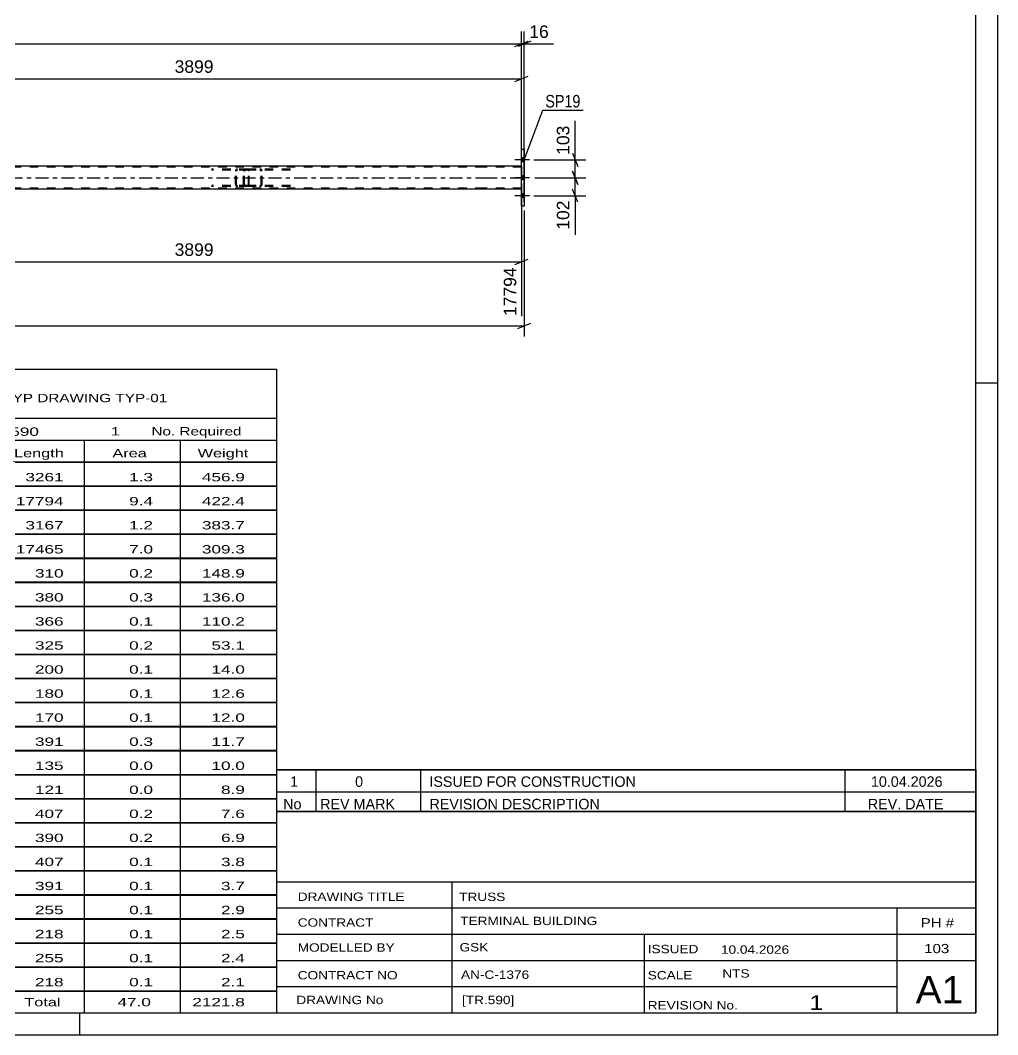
# Model space of a CAD drawing. Header units: millimetres. Extents: x -115 to 726, y -400 to 194.
# Drawn here: x 502.7 to 726.3, y -399.7 to -167.7 of the extents above; entities that cross this region are included whole.
import ezdxf

# ---------------------------------------------------------------- set-up
doc = ezdxf.new("R2010")
doc.units = ezdxf.units.MM
doc.linetypes.add('DXK_LINE_DOT2', pattern=[3.9198, 1.9599, -1.9599])
doc.linetypes.add('DXK_LINE_DOT3', pattern=[5.9187, 2.979, -0.9799, 0.9799, -0.9799])
doc.styles.add('Arial', font='arial.ttf', dxfattribs={"height": 0.2})
doc.styles.add('Arial Narrow', font='ARIALN.TTF', dxfattribs={"height": 0.2})

# ---------------------------------------------------------------- blocks, each defined once
blk = doc.blocks.new('Unknown-203724152-1113')
at = {"color": 5, "linetype": 'Continuous'}
for p, q in [((726.32, -399.7), (726.32, 194.3)), ((721.32, -394.7), (721.32, 189.3)), ((726.32, -250.7), (721.32, -250.7)), ((-109.68, -394.7), (721.32, -394.7)), ((516.32, -399.7), (516.32, -394.7)), ((-114.68, -399.7), (726.32, -399.7))]:
    blk.add_line(p, q, dxfattribs=at)
blk = doc.blocks.new('Part-203724152-2305 - 2267')
at = {"color": 7, "linetype": 'DXK_LINE_DOT2'}
for p, q in [((608.77, -201.3), (-50.14, -201.3)), ((617.39, -201.3), (608.87, -201.3)), ((617.39, -201.06), (617.39, -206.34)), ((608.77, -206.1), (-50.14, -206.1)), ((617.39, -206.1), (608.87, -206.1))]:
    blk.add_line(p, q, dxfattribs=at)
at = {"color": 2, "linetype": 'Continuous'}
for p, q in [((608.77, -201.06), (47.1, -201.06)), ((617.39, -201.06), (608.87, -201.06)), ((608.77, -206.34), (472.78, -206.34)), ((617.39, -206.34), (608.87, -206.34))]:
    blk.add_line(p, q, dxfattribs=at)
at = {"color": 7, "linetype": 'DXK_LINE_DOT3'}
for p, q in [((-50.14, -203.7), (608.77, -203.7)), ((608.87, -203.7), (617.39, -203.7))]:
    blk.add_line(p, q, dxfattribs=at)
blk = doc.blocks.new('Bolt-203724152-2326 - 2267')
at = {"linetype": 'Continuous'}
for points in [[(617.39, -199.16), (617.39, -200.04), (618.03, -200.04), (618.03, -199.16)], [(617.39, -199.16), (617.39, -200.04), (618.03, -200.04), (618.03, -199.16)], [(617.39, -199.16), (617.39, -200.04), (618.03, -200.04), (618.03, -199.16)], [(617.39, -203.28), (617.39, -204.16), (618.03, -204.16), (618.03, -203.28)], [(617.39, -203.28), (617.39, -204.16), (618.03, -204.16), (618.03, -203.28)], [(617.39, -207.36), (617.39, -208.24), (618.03, -208.24), (618.03, -207.36)], [(617.39, -207.36), (617.39, -208.24), (618.03, -208.24), (618.03, -207.36)], [(617.39, -207.36), (617.39, -208.24), (618.03, -208.24), (618.03, -207.36)]]:
    blk.add_hatch(color=1, dxfattribs=at).paths.add_polyline_path(points)
at = {"color": 1, "linetype": 'Continuous'}
for p, q in [((618.03, -199.16), (617.39, -199.16)), ((618.03, -199.16), (617.39, -199.16)), ((618.03, -199.16), (617.39, -199.16)), ((619.19, -199.6), (615.87, -199.6)), ((619.19, -199.6), (615.87, -199.6)), ((619.19, -199.6), (615.87, -199.6)), ((618.03, -200.04), (617.39, -200.04)), ((618.03, -200.04), (617.39, -200.04)), ((618.03, -200.04), (617.39, -200.04)), ((619.19, -203.72), (615.87, -203.72)), ((619.19, -203.72), (615.87, -203.72)), ((618.03, -203.28), (617.39, -203.28)), ((618.03, -203.28), (617.39, -203.28)), ((618.03, -204.16), (617.39, -204.16)), ((618.03, -204.16), (617.39, -204.16)), ((619.19, -207.8), (615.87, -207.8)), ((619.19, -207.8), (615.87, -207.8)), ((619.19, -207.8), (615.87, -207.8)), ((618.03, -207.36), (617.39, -207.36)), ((618.03, -207.36), (617.39, -207.36)), ((618.03, -207.36), (617.39, -207.36)), ((618.03, -208.24), (617.39, -208.24)), ((618.03, -208.24), (617.39, -208.24)), ((618.03, -208.24), (617.39, -208.24))]:
    blk.add_line(p, q, dxfattribs=at)
blk = doc.blocks.new('Part-203724152-2344 - 2267')
at = {"color": 2, "linetype": 'Continuous'}
for p, q in [((617.39, -210.2), (617.39, -197.2)), ((617.39, -197.2), (618.03, -197.2)), ((618.03, -197.2), (618.03, -210.2)), ((618.03, -210.2), (617.39, -210.2))]:
    blk.add_line(p, q, dxfattribs=at)
at = {"color": 7, "linetype": 'DXK_LINE_DOT2'}
for p, q in [((617.39, -210.2), (617.39, -197.2)), ((618.03, -197.2), (618.03, -210.2))]:
    blk.add_line(p, q, dxfattribs=at)
blk = doc.blocks.new('Part-203724152-2443 - 2267')
at = {"color": 7, "linetype": 'DXK_LINE_DOT2'}
for p, q in [((554.31, -201.7), (554.11, -201.73)), ((564.53, -201.7), (554.31, -201.7)), ((557.74, -201.73), (557.54, -201.7)), ((553.83, -201.99), (553.8, -202.18)), ((553.8, -205.22), (553.8, -202.18)), ((554.05, -202.18), (554.07, -202.09)), ((554.05, -205.22), (554.05, -202.18)), ((554.07, -202.09), (554.13, -202.01)), ((554.13, -202.01), (554.21, -201.96)), ((554.21, -201.96), (554.31, -201.94)), ((564.53, -201.94), (554.31, -201.94)), ((557.54, -201.94), (557.64, -201.96)), ((557.64, -201.96), (557.72, -202.01)), ((557.72, -202.01), (557.78, -202.09)), ((557.78, -202.09), (557.8, -202.18)), ((557.8, -205.22), (557.8, -202.18)), ((558.05, -202.18), (558.01, -201.99)), ((558.05, -205.22), (558.05, -202.18)), ((553.8, -205.22), (553.83, -205.4)), ((554.07, -205.31), (554.05, -205.22)), ((554.13, -205.39), (554.07, -205.31)), ((554.11, -205.66), (554.31, -205.7)), ((554.21, -205.44), (554.13, -205.39)), ((554.31, -205.46), (554.21, -205.44)), ((564.53, -205.46), (554.31, -205.46)), ((564.53, -205.7), (554.31, -205.7)), ((557.64, -205.44), (557.54, -205.46)), ((557.54, -205.7), (557.74, -205.66)), ((557.72, -205.39), (557.64, -205.44)), ((557.78, -205.31), (557.72, -205.39)), ((557.8, -205.22), (557.78, -205.31)), ((558.01, -205.4), (558.05, -205.22))]:
    blk.add_line(p, q, dxfattribs=at)
for centre, start, end in [((554.29, -202.2), 110.7583, 155.68), ((557.56, -202.2), 24.32, 69.2417), ((554.29, -205.2), 204.32, 249.2417), ((557.56, -205.2), 290.7583, 335.68)]:
    blk.add_arc(centre, 0.496, start, end, dxfattribs=at)
blk = doc.blocks.new('Part-203724152-2520 - 2267')
at = {"color": 7, "linetype": 'DXK_LINE_DOT2'}
for p, q in [((554.79, -201.7), (546.47, -201.7)), ((552.45, -201.7), (552.26, -201.73)), ((553.8, -201.94), (553.8, -201.7)), ((554.89, -201.73), (554.79, -201.7)), ((554.98, -201.84), (554.89, -201.73)), ((555.04, -201.99), (554.98, -201.84)), ((554.79, -201.94), (546.47, -201.94)), ((551.99, -201.99), (551.95, -202.18)), ((551.95, -205.22), (551.95, -202.18)), ((552.2, -202.18), (552.22, -202.09)), ((552.2, -205.22), (552.2, -202.18)), ((552.22, -202.09), (552.28, -202.01)), ((552.28, -202.01), (552.36, -201.96)), ((552.36, -201.96), (552.45, -201.94)), ((554.79, -201.94), (554.84, -201.96)), ((554.84, -201.96), (554.88, -202.01)), ((554.88, -202.01), (554.91, -202.09)), ((554.91, -202.09), (554.92, -202.18)), ((554.92, -205.22), (554.92, -202.18)), ((555.06, -202.18), (555.04, -201.99)), ((555.06, -205.22), (555.06, -202.18)), ((554.79, -205.46), (546.47, -205.46)), ((554.79, -205.7), (546.47, -205.7)), ((551.95, -205.22), (551.99, -205.4)), ((552.22, -205.31), (552.2, -205.22)), ((552.28, -205.39), (552.22, -205.31)), ((552.26, -205.66), (552.45, -205.7)), ((552.36, -205.44), (552.28, -205.39)), ((552.45, -205.46), (552.36, -205.44)), ((553.8, -205.7), (553.8, -205.46)), ((554.84, -205.44), (554.79, -205.46)), ((554.79, -205.7), (554.89, -205.66)), ((554.88, -205.39), (554.84, -205.44)), ((554.91, -205.31), (554.88, -205.39)), ((554.89, -205.66), (554.98, -205.56)), ((554.92, -205.22), (554.91, -205.31)), ((554.98, -205.56), (555.04, -205.4)), ((555.04, -205.4), (555.06, -205.22))]:
    blk.add_line(p, q, dxfattribs=at)
for centre, start, end in [((552.44, -202.19), 111.1941, 156.1506), ((552.44, -205.2), 203.8494, 248.8059)]:
    blk.add_arc(centre, 0.492, start, end, dxfattribs=at)
blk = doc.blocks.new('StraightDimension-203724152-2569 - 2267')
at = {"color": 7, "linetype": 'Continuous'}
for p, q in [((617.39, -206.3), (617.39, -235.34)), ((467.58, -207.74), (467.58, -235.34)), ((469.08, -222.32), (466.08, -223.52)), ((615.89, -223.52), (618.89, -222.32)), ((467.58, -222.92), (617.39, -222.92))]:
    blk.add_line(p, q, dxfattribs=at)
at = {"color": 0}
blk.add_wipeout([(547.53, -222.17), (547.53, -217.97), (537.44, -217.97), (537.44, -222.17)], dxfattribs=at)
at = {"color": 0, "linetype": 'Continuous'}
blk.add_wipeout([(616.79, -223.62), (612.59, -223.62), (612.59, -235.94), (616.79, -235.94)], dxfattribs=at)
at = {"color": 3, "style": 'Arial'}
blk.add_text('3899', height=2.865, dxfattribs=at).set_placement((538.04, -221.57))
at = {"color": 3, "linetype": 'Continuous', "style": 'Arial'}
blk.add_text('17794', height=2.865, rotation=90.0002, dxfattribs=at).set_placement((616.19, -235.34))
blk = doc.blocks.new('StraightDimension-203724152-12888 - 2267')
at = {"color": 7, "linetype": 'Continuous'}
for p, q in [((629.08, -198.1), (630.28, -201.1)), ((620.19, -199.6), (632.08, -199.6)), ((629.68, -203.72), (629.68, -199.6)), ((620.43, -203.72), (632.08, -203.72)), ((630.28, -205.22), (629.08, -202.22))]:
    blk.add_line(p, q, dxfattribs=at)
at = {"color": 0}
blk.add_wipeout([(628.93, -191.2), (624.73, -191.2), (624.73, -199.07), (628.93, -199.07)], dxfattribs=at)
at = {"color": 7, "linetype": 'Continuous'}
blk.add_line((629.68, -199.6), (629.68, -190.68), dxfattribs=at)
blk.add_line((629.68, -199.6), (629.68, -190.68), dxfattribs=at)
at = {"color": 3, "style": 'Arial'}
blk.add_text('103', height=2.865, rotation=90.0002, dxfattribs=at).set_placement((628.33, -198.47))
blk = doc.blocks.new('StraightDimension-203724152-2558 - 2267')
at = {"color": 7, "linetype": 'Continuous'}
for p, q in [((618.03, -211.2), (618.03, -239.99)), ((-59.4, -237.59), (618.03, -237.59)), ((616.53, -238.19), (619.53, -236.99))]:
    blk.add_line(p, q, dxfattribs=at)
blk = doc.blocks.new('StraightDimension-203724152-2613 - 2267')
at = {"color": 7, "linetype": 'Continuous'}
for p, q in [((467.58, -199.66), (467.58, -178.21)), ((617.39, -200.06), (617.39, -178.21)), ((469.08, -180.46), (466.08, -181.66)), ((615.89, -181.66), (618.89, -180.46)), ((467.58, -181.06), (617.39, -181.06))]:
    blk.add_line(p, q, dxfattribs=at)
at = {"color": 0}
blk.add_wipeout([(547.53, -180.31), (547.53, -176.11), (537.44, -176.11), (537.44, -180.31)], dxfattribs=at)
at = {"color": 3, "style": 'Arial'}
blk.add_text('3899', height=2.865, dxfattribs=at).set_placement((538.04, -179.71))
blk = doc.blocks.new('StraightDimension-203724152-2686 - 2267')
at = {"color": 7, "linetype": 'Continuous'}
for p, q in [((617.39, -209.2), (617.39, -170.22)), ((618.03, -209.2), (618.03, -170.22)), ((615.89, -173.67), (618.89, -172.47)), ((619.53, -172.47), (616.53, -173.67)), ((617.39, -173.07), (618.03, -173.07))]:
    blk.add_line(p, q, dxfattribs=at)
at = {"color": 0}
blk.add_wipeout([(624.21, -172.32), (624.21, -168.12), (618.56, -168.12), (618.56, -172.32)], dxfattribs=at)
at = {"color": 7, "linetype": 'Continuous'}
blk.add_line((618.03, -173.07), (624.73, -173.07), dxfattribs=at)
blk.add_line((618.03, -173.07), (624.73, -173.07), dxfattribs=at)
at = {"color": 3, "style": 'Arial'}
blk.add_text('16', height=2.865, dxfattribs=at).set_placement((619.16, -171.72))
blk = doc.blocks.new('StraightDimension-203724152-2696 - 2267')
at = {"color": 7, "linetype": 'Continuous'}
for p, q in [((617.39, -209.2), (617.39, -170.22)), ((-58.76, -173.07), (617.39, -173.07)), ((615.89, -173.67), (618.89, -172.47))]:
    blk.add_line(p, q, dxfattribs=at)
blk = doc.blocks.new('StraightDimension-203724152-12889 - 2267')
at = {"color": 7, "linetype": 'Continuous'}
for p, q in [((620.43, -203.72), (632.08, -203.72)), ((629.08, -202.22), (630.28, -205.22)), ((629.68, -207.8), (629.68, -203.72)), ((630.28, -209.3), (629.08, -206.3)), ((620.19, -207.8), (632.08, -207.8))]:
    blk.add_line(p, q, dxfattribs=at)
at = {"color": 0}
blk.add_wipeout([(628.93, -208.32), (624.73, -208.32), (624.73, -216.19), (628.93, -216.19)], dxfattribs=at)
at = {"color": 7, "linetype": 'Continuous'}
blk.add_line((629.68, -207.8), (629.68, -216.72), dxfattribs=at)
blk.add_line((629.68, -207.8), (629.68, -216.72), dxfattribs=at)
at = {"color": 3, "style": 'Arial'}
blk.add_text('102', height=2.865, rotation=90.0002, dxfattribs=at).set_placement((628.33, -215.59))
blk = doc.blocks.new('Unknown-203724152-13154')
at = {"color": 7, "linetype": 'Continuous'}
for p, q in [((561.32, -348.64), (721.32, -348.64)), ((561.32, -348.65), (561.32, -394.7)), ((721.32, -348.7), (721.32, -394.7)), ((561.32, -364.7), (721.32, -364.7)), ((601.46, -364.7), (601.46, -394.7)), ((561.32, -370.7), (721.32, -370.7)), ((703.32, -394.64), (703.32, -370.64)), ((561.32, -376.7), (721.32, -376.7)), ((645.46, -376.7), (645.46, -394.7)), ((561.32, -382.7), (721.32, -382.7)), ((561.32, -388.7), (703.32, -388.7)), ((561.32, -394.7), (721.32, -394.7))]:
    blk.add_line(p, q, dxfattribs=at)
at = {"color": 7, "style": 'Arial Narrow'}
for s, height, width, p in [('DRAWING TITLE', 1.9089, 1.425378, (566.2, -369.09)), ('TRUSS', 1.909, 1.425378, (603.13, -369.11)), ('CONTRACT', 1.909, 1.425378, (566.2, -374.99)), ('TERMINAL BUILDING', 1.9089, 1.425378, (603.38, -374.62)), ('MODELLED BY', 1.9089, 1.425378, (566.2, -380.71)), ('GSK', 1.909, 1.425378, (603.21, -380.65)), ('ISSUED', 1.909, 1.425378, (646.26, -381.06)), ('10.04.2026', 1.909, 1.425378, (663.01, -381.18)), ('CONTRACT NO', 1.9089, 1.425378, (566.2, -387.04)), ('AN-C-1376', 1.909, 1.425378, (603.55, -386.92)), ('SCALE', 1.909, 1.425378, (646.26, -387.05)), ('A1', 6.204, 1.25, (707.56, -392.5)), ('DRAWING No', 1.909, 1.425378, (565.88, -392.7)), ('[TR.590]', 1.909, 1.425378, (603.78, -392.71)), ('REVISION No.', 1.9089, 1.425378, (646.26, -393.93)), ('1', 3.34, 1.5, (683.23, -394.02))]:
    blk.add_text(s, height=height, dxfattribs=dict(at, width=width)).set_placement(p)
at = {"color": 7, "linetype": 'Continuous', "style": 'Arial Narrow'}
for s, height, width, p in [('PH #', 2.1, 1.42538, (708.72, -375.14)), ('103', 2.1, 1.42538, (709.51, -381.04)), ('NTS', 1.909, 1.425378, (663.32, -386.64))]:
    blk.add_text(s, height=height, dxfattribs=dict(at, width=width)).set_placement(p)
blk = doc.blocks.new('Unknown-203724152-13155')
at = {"color": 7, "linetype": 'Continuous'}
for p, q in [((401.32, -247.45), (561.32, -247.45)), ((401.32, -258.7), (401.32, -247.45)), ((561.32, -247.45), (561.32, -258.7)), ((401.32, -258.7), (561.32, -258.7)), ((401.32, -258.7), (401.32, -263.7)), ((561.32, -258.7), (561.32, -263.7)), ((401.32, -263.7), (561.32, -263.7)), ((401.32, -263.7), (401.32, -268.7)), ((425.32, -263.7), (425.32, -268.7)), ((460.82, -263.7), (460.82, -268.7)), ((486.82, -263.7), (486.82, -268.7)), ((499.82, -263.7), (499.82, -268.7)), ((517.32, -263.7), (517.32, -268.7)), ((539.32, -263.7), (539.32, -268.7)), ((561.32, -263.7), (561.32, -268.7)), ((401.32, -268.7), (561.32, -268.7)), ((401.32, -268.75), (401.32, -274.15)), ((401.32, -268.75), (561.32, -268.75)), ((425.32, -268.7), (425.32, -274.2)), ((460.82, -268.7), (460.82, -274.2)), ((486.82, -268.7), (486.82, -274.2)), ((499.82, -268.7), (499.82, -274.2)), ((517.32, -268.7), (517.32, -274.2)), ((539.32, -268.7), (539.32, -274.2)), ((561.32, -268.75), (561.32, -274.15)), ((401.32, -274.15), (561.32, -274.15)), ((401.32, -274.25), (401.32, -279.65)), ((401.32, -274.25), (561.32, -274.25)), ((425.32, -274.2), (425.32, -279.7)), ((460.82, -274.2), (460.82, -279.7)), ((486.82, -274.2), (486.82, -279.7)), ((499.82, -274.2), (499.82, -279.7)), ((517.32, -274.2), (517.32, -279.7)), ((539.32, -274.2), (539.32, -279.7)), ((561.32, -274.25), (561.32, -279.65)), ((401.32, -279.65), (561.32, -279.65)), ((401.32, -279.75), (401.32, -285.15)), ((401.32, -279.75), (561.32, -279.75)), ((425.32, -279.7), (425.32, -285.2)), ((460.82, -279.7), (460.82, -285.2)), ((486.82, -279.7), (486.82, -285.2)), ((499.82, -279.7), (499.82, -285.2)), ((517.32, -279.7), (517.32, -285.2)), ((539.32, -279.7), (539.32, -285.2)), ((561.32, -279.75), (561.32, -285.15)), ((401.32, -285.15), (561.32, -285.15)), ((401.32, -285.25), (401.32, -290.65)), ((401.32, -285.25), (561.32, -285.25)), ((425.32, -285.2), (425.32, -290.7)), ((460.82, -285.2), (460.82, -290.7)), ((486.82, -285.2), (486.82, -290.7)), ((499.82, -285.2), (499.82, -290.7)), ((517.32, -285.2), (517.32, -290.7)), ((539.32, -285.2), (539.32, -290.7)), ((561.32, -285.25), (561.32, -290.65)), ((401.32, -290.65), (561.32, -290.65)), ((401.32, -290.75), (401.32, -296.15)), ((401.32, -290.75), (561.32, -290.75)), ((425.32, -290.7), (425.32, -296.2)), ((460.82, -290.7), (460.82, -296.2)), ((486.82, -290.7), (486.82, -296.2)), ((499.82, -290.7), (499.82, -296.2)), ((517.32, -290.7), (517.32, -296.2)), ((539.32, -290.7), (539.32, -296.2)), ((561.32, -290.75), (561.32, -296.15)), ((401.32, -296.15), (561.32, -296.15)), ((401.32, -296.25), (401.32, -301.65)), ((401.32, -296.25), (561.32, -296.25)), ((425.32, -296.2), (425.32, -301.7)), ((460.82, -296.2), (460.82, -301.7)), ((486.82, -296.2), (486.82, -301.7)), ((499.82, -296.2), (499.82, -301.7)), ((517.32, -296.2), (517.32, -301.7)), ((539.32, -296.2), (539.32, -301.7)), ((561.32, -296.25), (561.32, -301.65)), ((401.32, -301.65), (561.32, -301.65)), ((401.32, -301.75), (401.32, -307.15)), ((401.32, -301.75), (561.32, -301.75)), ((425.32, -301.7), (425.32, -307.2)), ((460.82, -301.7), (460.82, -307.2)), ((486.82, -301.7), (486.82, -307.2)), ((499.82, -301.7), (499.82, -307.2)), ((517.32, -301.7), (517.32, -307.2)), ((539.32, -301.7), (539.32, -307.2)), ((561.32, -301.75), (561.32, -307.15)), ((401.32, -307.15), (561.32, -307.15)), ((401.32, -307.25), (401.32, -312.65)), ((401.32, -307.25), (561.32, -307.25)), ((425.32, -307.2), (425.32, -312.7)), ((460.82, -307.2), (460.82, -312.7)), ((486.82, -307.2), (486.82, -312.7)), ((499.82, -307.2), (499.82, -312.7)), ((517.32, -307.2), (517.32, -312.7)), ((539.32, -307.2), (539.32, -312.7)), ((561.32, -307.25), (561.32, -312.65)), ((401.32, -312.65), (561.32, -312.65)), ((401.32, -312.75), (401.32, -318.15)), ((401.32, -312.75), (561.32, -312.75)), ((425.32, -312.7), (425.32, -318.2)), ((460.82, -312.7), (460.82, -318.2)), ((486.82, -312.7), (486.82, -318.2)), ((499.82, -312.7), (499.82, -318.2)), ((517.32, -312.7), (517.32, -318.2)), ((539.32, -312.7), (539.32, -318.2)), ((561.32, -312.75), (561.32, -318.15)), ((401.32, -318.15), (561.32, -318.15)), ((401.32, -318.25), (401.32, -323.65)), ((401.32, -318.25), (561.32, -318.25)), ((425.32, -318.2), (425.32, -323.7)), ((460.82, -318.2), (460.82, -323.7)), ((486.82, -318.2), (486.82, -323.7)), ((499.82, -318.2), (499.82, -323.7)), ((517.32, -318.2), (517.32, -323.7)), ((539.32, -318.2), (539.32, -323.7)), ((561.32, -318.25), (561.32, -323.65)), ((401.32, -323.65), (561.32, -323.65)), ((401.32, -323.75), (401.32, -329.15)), ((401.32, -323.75), (561.32, -323.75)), ((425.32, -323.7), (425.32, -329.2)), ((460.82, -323.7), (460.82, -329.2)), ((486.82, -323.7), (486.82, -329.2)), ((499.82, -323.7), (499.82, -329.2)), ((517.32, -323.7), (517.32, -329.2)), ((539.32, -323.7), (539.32, -329.2)), ((561.32, -323.75), (561.32, -329.15)), ((401.32, -329.15), (561.32, -329.15)), ((401.32, -329.25), (401.32, -334.65)), ((401.32, -329.25), (561.32, -329.25)), ((425.32, -329.2), (425.32, -334.7)), ((460.82, -329.2), (460.82, -334.7)), ((486.82, -329.2), (486.82, -334.7)), ((499.82, -329.2), (499.82, -334.7)), ((517.32, -329.2), (517.32, -334.7)), ((539.32, -329.2), (539.32, -334.7)), ((561.32, -329.25), (561.32, -334.65)), ((401.32, -334.65), (561.32, -334.65)), ((401.32, -334.75), (401.32, -340.15)), ((401.32, -334.75), (561.32, -334.75)), ((425.32, -334.7), (425.32, -340.2)), ((460.82, -334.7), (460.82, -340.2)), ((486.82, -334.7), (486.82, -340.2)), ((499.82, -334.7), (499.82, -340.2)), ((517.32, -334.7), (517.32, -340.2)), ((539.32, -334.7), (539.32, -340.2)), ((561.32, -334.75), (561.32, -340.15)), ((401.32, -340.15), (561.32, -340.15)), ((401.32, -340.25), (401.32, -345.65)), ((401.32, -340.25), (561.32, -340.25)), ((425.32, -340.2), (425.32, -345.7)), ((460.82, -340.2), (460.82, -345.7)), ((486.82, -340.2), (486.82, -345.7)), ((499.82, -340.2), (499.82, -345.7)), ((517.32, -340.2), (517.32, -345.7)), ((539.32, -340.2), (539.32, -345.7)), ((561.32, -340.25), (561.32, -345.65)), ((401.32, -345.65), (561.32, -345.65)), ((401.32, -345.75), (401.32, -351.15)), ((401.32, -345.75), (561.32, -345.75)), ((425.32, -345.7), (425.32, -351.2)), ((460.82, -345.7), (460.82, -351.2)), ((486.82, -345.7), (486.82, -351.2)), ((499.82, -345.7), (499.82, -351.2)), ((517.32, -345.7), (517.32, -351.2)), ((539.32, -345.7), (539.32, -351.2)), ((561.32, -345.75), (561.32, -351.15)), ((401.32, -351.15), (561.32, -351.15)), ((401.32, -351.25), (401.32, -356.65)), ((401.32, -351.25), (561.32, -351.25)), ((425.32, -351.2), (425.32, -356.7)), ((460.82, -351.2), (460.82, -356.7)), ((486.82, -351.2), (486.82, -356.7)), ((499.82, -351.2), (499.82, -356.7)), ((517.32, -351.2), (517.32, -356.7)), ((539.32, -351.2), (539.32, -356.7)), ((561.32, -351.25), (561.32, -356.65)), ((401.32, -356.65), (561.32, -356.65)), ((401.32, -356.75), (401.32, -362.15)), ((401.32, -356.75), (561.32, -356.75)), ((425.32, -356.7), (425.32, -362.2)), ((460.82, -356.7), (460.82, -362.2)), ((486.82, -356.7), (486.82, -362.2)), ((499.82, -356.7), (499.82, -362.2)), ((517.32, -356.7), (517.32, -362.2)), ((539.32, -356.7), (539.32, -362.2)), ((561.32, -356.75), (561.32, -362.15)), ((401.32, -362.15), (561.32, -362.15)), ((401.32, -362.25), (401.32, -367.65)), ((401.32, -362.25), (561.32, -362.25)), ((425.32, -362.2), (425.32, -367.7)), ((460.82, -362.2), (460.82, -367.7)), ((486.82, -362.2), (486.82, -367.7)), ((499.82, -362.2), (499.82, -367.7)), ((517.32, -362.2), (517.32, -367.7)), ((539.32, -362.2), (539.32, -367.7)), ((561.32, -362.25), (561.32, -367.65)), ((401.32, -367.65), (561.32, -367.65)), ((401.32, -367.75), (401.32, -373.15)), ((401.32, -367.75), (561.32, -367.75)), ((425.32, -367.7), (425.32, -373.2)), ((460.82, -367.7), (460.82, -373.2)), ((486.82, -367.7), (486.82, -373.2)), ((499.82, -367.7), (499.82, -373.2)), ((517.32, -367.7), (517.32, -373.2)), ((539.32, -367.7), (539.32, -373.2)), ((561.32, -367.75), (561.32, -373.15)), ((401.32, -373.15), (561.32, -373.15)), ((401.32, -373.25), (401.32, -378.65)), ((401.32, -373.25), (561.32, -373.25)), ((425.32, -373.2), (425.32, -378.7)), ((460.82, -373.2), (460.82, -378.7)), ((486.82, -373.2), (486.82, -378.7)), ((499.82, -373.2), (499.82, -378.7)), ((517.32, -373.2), (517.32, -378.7)), ((539.32, -373.2), (539.32, -378.7)), ((561.32, -373.25), (561.32, -378.65)), ((401.32, -378.65), (561.32, -378.65)), ((401.32, -378.75), (401.32, -384.15)), ((401.32, -378.75), (561.32, -378.75)), ((425.32, -378.7), (425.32, -384.2)), ((460.82, -378.7), (460.82, -384.2)), ((486.82, -378.7), (486.82, -384.2)), ((499.82, -378.7), (499.82, -384.2)), ((517.32, -378.7), (517.32, -384.2)), ((539.32, -378.7), (539.32, -384.2)), ((561.32, -378.75), (561.32, -384.15)), ((401.32, -384.15), (561.32, -384.15)), ((401.32, -384.25), (401.32, -389.65)), ((401.32, -384.25), (561.32, -384.25)), ((425.32, -384.2), (425.32, -389.7)), ((460.82, -384.2), (460.82, -389.7)), ((486.82, -384.2), (486.82, -389.7)), ((499.82, -384.2), (499.82, -389.7)), ((517.32, -384.2), (517.32, -389.7)), ((539.32, -384.2), (539.32, -389.7)), ((561.32, -384.25), (561.32, -389.65)), ((401.32, -389.65), (561.32, -389.65)), ((401.32, -389.7), (561.32, -389.7)), ((401.32, -389.7), (401.32, -394.7)), ((517.32, -389.7), (517.32, -394.7)), ((539.32, -389.7), (539.32, -394.7)), ((561.32, -389.7), (561.32, -394.7)), ((401.32, -394.7), (561.32, -394.7))]:
    blk.add_line(p, q, dxfattribs=at)
at = {"color": 7, "style": 'Arial Narrow'}
for s, height, width, p in [('GENERAL NOTES & WELD DETAILS :', 2.8633, 1.4, (402.48, -255.14)), ('REFER TYP DRAWING TYP-01', 1.9089, 1.6, (486.02, -255.04)), ("MATERIAL LIST FOR ASSEMBLY MK'D", 1.9089, 1.6, (402.48, -262.64)), ('TR590', 1.909, 1.794707, (495.22, -262.73)), ('1', 1.91, 1.794707, (523.4, -262.64)), ('No. Required', 1.9089, 1.6, (532.73, -262.64)), ('Mark', 1.909, 1.7, (402.66, -267.7)), ('Profile', 1.909, 1.7, (435.74, -267.7)), ('Material', 1.909, 1.7, (465.86, -267.64)), ('No.', 1.909, 1.7, (490.82, -267.64)), ('Length', 1.909, 1.7, (501.32, -267.64)), ('Area', 1.909, 1.7, (523.82, -267.64)), ('Weight', 1.909, 1.7, (543.32, -267.64))]:
    blk.add_text(s, height=height, dxfattribs=dict(at, width=width)).set_placement(p)
at = {"color": 7, "linetype": 'Continuous', "style": 'Arial Narrow'}
for s, height, width, p in [('M182', 1.909, 1.794707, (402.82, -273.13)), ('SHS100*6', 1.909, 1.794707, (427.32, -273.13)), ('E350', 1.909, 1.794707, (467.06, -273.13)), ('8', 1.91, 1.794707, (491.18, -273.13)), ('3261', 1.909, 1.794707, (503.91, -273.13)), ('1.3', 1.909, 1.794707, (527.64, -273.13)), ('456.9', 1.909, 1.794707, (544.28, -273.13)), ('BC191', 1.909, 1.794707, (402.82, -278.63)), ('SHS132*6', 1.909, 1.794707, (427.32, -278.63)), ('E350', 1.909, 1.794707, (467.06, -278.63)), ('1', 1.91, 1.794707, (491.18, -278.63)), ('17794', 1.909, 1.794707, (501.72, -278.63)), ('9.4', 1.909, 1.794707, (527.64, -278.63)), ('422.4', 1.909, 1.794707, (544.28, -278.63)), ('M177', 1.909, 1.794707, (402.82, -284.13)), ('SHS100*6', 1.909, 1.794707, (427.32, -284.13)), ('E350', 1.909, 1.794707, (467.06, -284.13)), ('7', 1.91, 1.794707, (491.18, -284.13)), ('3167', 1.909, 1.794707, (503.91, -284.13)), ('1.2', 1.909, 1.794707, (527.64, -284.13)), ('383.7', 1.909, 1.794707, (544.28, -284.13)), ('TR590', 1.909, 1.794707, (402.82, -289.63)), ('SHS100*6', 1.909, 1.794707, (427.32, -289.63)), ('E350', 1.909, 1.794707, (467.06, -289.63)), ('1', 1.91, 1.794707, (491.18, -289.63)), ('17465', 1.909, 1.794707, (501.72, -289.63)), ('7.0', 1.909, 1.794707, (527.64, -289.63)), ('309.3', 1.909, 1.794707, (544.28, -289.63)), ('PL761', 1.909, 1.794707, (402.82, -295.13)), ('PL12*300', 1.909, 1.794707, (427.32, -295.13)), ('E350', 1.909, 1.794707, (467.06, -295.13)), ('17', 1.909, 1.794707, (490.08, -295.13)), ('310', 1.909, 1.794707, (506.09, -295.13)), ('0.2', 1.909, 1.794707, (527.64, -295.13)), ('148.9', 1.909, 1.794707, (544.28, -295.13)), ('SP20', 1.909, 1.794707, (402.82, -300.63)), ('PL20*380', 1.909, 1.794707, (427.32, -300.63)), ('E350', 1.909, 1.794707, (467.06, -300.63)), ('6', 1.91, 1.794707, (491.18, -300.63)), ('380', 1.909, 1.794707, (506.09, -300.63)), ('0.3', 1.909, 1.794707, (527.64, -300.63)), ('136.0', 1.909, 1.794707, (544.28, -300.63)), ('M1454', 1.909, 1.794707, (402.82, -306.13)), ('RHS100*100*6', 1.9089, 1.794707, (427.32, -306.13)), ('E350', 1.909, 1.794707, (467.06, -306.13)), ('17', 1.909, 1.794707, (490.08, -306.13)), ('366', 1.909, 1.794707, (506.09, -306.13)), ('0.1', 1.909, 1.794707, (527.64, -306.13)), ('110.2', 1.909, 1.794707, (544.28, -306.13)), ('SP19', 1.909, 1.794707, (402.82, -311.63)), ('PL16*325', 1.909, 1.794707, (427.32, -311.63)), ('E350', 1.909, 1.794707, (467.06, -311.63)), ('4', 1.91, 1.794707, (491.18, -311.63)), ('325', 1.909, 1.794707, (506.09, -311.63)), ('0.2', 1.909, 1.794707, (527.64, -311.63)), ('53.1', 1.909, 1.794707, (546.47, -311.63)), ('TB74', 1.909, 1.794707, (402.82, -317.13)), ('RHS150*110*6', 1.9089, 1.794707, (427.32, -317.13)), ('E350', 1.909, 1.794707, (467.06, -317.13)), ('3', 1.91, 1.794707, (491.18, -317.13)), ('200', 1.909, 1.794707, (506.09, -317.13)), ('0.1', 1.909, 1.794707, (527.64, -317.13)), ('14.0', 1.909, 1.794707, (546.47, -317.13)), ('TB48', 1.909, 1.794707, (402.82, -322.63)), ('RHS150*110*6', 1.9089, 1.794707, (427.32, -322.63)), ('E350', 1.909, 1.794707, (467.06, -322.63)), ('3', 1.91, 1.794707, (491.18, -322.63)), ('180', 1.909, 1.794707, (506.09, -322.63)), ('0.1', 1.909, 1.794707, (527.64, -322.63)), ('12.6', 1.909, 1.794707, (546.47, -322.63)), ('PL538', 1.909, 1.794707, (402.82, -328.13)), ('PL10*150', 1.909, 1.794707, (427.32, -328.13)), ('E350', 1.909, 1.794707, (467.06, -328.13)), ('6', 1.91, 1.794707, (491.18, -328.13)), ('170', 1.909, 1.794707, (506.09, -328.13)), ('0.1', 1.909, 1.794707, (527.64, -328.13)), ('12.0', 1.909, 1.794707, (546.47, -328.13)), ('PL181', 1.909, 1.794707, (402.82, -333.63)), ('PL12*340', 1.909, 1.794707, (427.32, -333.63)), ('E350', 1.909, 1.794707, (467.06, -333.63)), ('1', 1.91, 1.794707, (491.18, -333.63)), ('391', 1.909, 1.794707, (506.09, -333.63)), ('0.3', 1.909, 1.794707, (527.64, -333.63)), ('11.7', 1.909, 1.794707, (546.47, -333.63)), ('ST33', 1.909, 1.794707, (402.82, -339.13)), ('PL8*100', 1.909, 1.794707, (427.32, -339.13)), ('E350', 1.909, 1.794707, (467.06, -339.13)), ('24', 1.909, 1.794707, (490.08, -339.13)), ('135', 1.909, 1.794707, (506.09, -339.13)), ('0.0', 1.909, 1.794707, (527.64, -339.13)), ('10.0', 1.909, 1.794707, (546.47, -339.13)), ('ST32', 1.909, 1.794707, (402.82, -344.63)), ('PL8*100', 1.909, 1.794707, (427.32, -344.63)), ('E350', 1.909, 1.794707, (467.06, -344.63)), ('24', 1.909, 1.794707, (490.08, -344.63)), ('121', 1.909, 1.794707, (506.09, -344.63)), ('0.0', 1.909, 1.794707, (527.64, -344.63)), ('8.9', 1.909, 1.794707, (548.65, -344.63)), ('PL182', 1.909, 1.794707, (402.82, -350.13)), ('PL12*229', 1.909, 1.794707, (427.32, -350.13)), ('E350', 1.909, 1.794707, (467.06, -350.13)), ('1', 1.91, 1.794707, (491.18, -350.13)), ('407', 1.909, 1.794707, (506.09, -350.13)), ('0.2', 1.909, 1.794707, (527.64, -350.13)), ('7.6', 1.909, 1.794707, (548.65, -350.13)), ('M1524', 1.909, 1.794707, (402.82, -355.63)), ('RHS100*100*6', 1.9089, 1.794707, (427.32, -355.63)), ('E350', 1.909, 1.794707, (467.06, -355.63)), ('1', 1.91, 1.794707, (491.18, -355.63)), ('390', 1.909, 1.794707, (506.09, -355.63)), ('0.2', 1.909, 1.794707, (527.64, -355.63)), ('6.9', 1.909, 1.794707, (548.65, -355.63)), ('PL183', 1.909, 1.794707, (402.82, -361.13)), ('PL10*120', 1.909, 1.794707, (427.32, -361.13)), ('E350', 1.909, 1.794707, (467.06, -361.13)), ('1', 1.91, 1.794707, (491.18, -361.13)), ('407', 1.909, 1.794707, (506.09, -361.13)), ('0.1', 1.909, 1.794707, (527.64, -361.13)), ('3.8', 1.909, 1.794707, (548.65, -361.13)), ('PL100', 1.909, 1.794707, (402.82, -366.63)), ('PL10*120', 1.909, 1.794707, (427.32, -366.63)), ('E350', 1.909, 1.794707, (467.06, -366.63)), ('1', 1.91, 1.794707, (491.18, -366.63)), ('391', 1.909, 1.794707, (506.09, -366.63)), ('0.1', 1.909, 1.794707, (527.64, -366.63)), ('3.7', 1.909, 1.794707, (548.65, -366.63)), ('PL192', 1.909, 1.794707, (402.82, -372.13)), ('PL12*186', 1.909, 1.794707, (427.32, -372.13)), ('E350', 1.909, 1.794707, (467.06, -372.13)), ('1', 1.91, 1.794707, (491.18, -372.13)), ('255', 1.909, 1.794707, (506.09, -372.13)), ('0.1', 1.909, 1.794707, (527.64, -372.13)), ('2.9', 1.909, 1.794707, (548.65, -372.13)), ('PL190', 1.909, 1.794707, (402.82, -377.63)), ('PL12*166', 1.909, 1.794707, (427.32, -377.63)), ('E350', 1.909, 1.794707, (467.06, -377.63)), ('1', 1.91, 1.794707, (491.18, -377.63)), ('218', 1.909, 1.794707, (506.09, -377.63)), ('0.1', 1.909, 1.794707, (527.64, -377.63)), ('2.5', 1.909, 1.794707, (548.65, -377.63)), ('PL193', 1.909, 1.794707, (402.82, -383.13)), ('PL10*120', 1.909, 1.794707, (427.32, -383.13)), ('E350', 1.909, 1.794707, (467.06, -383.13)), ('1', 1.91, 1.794707, (491.18, -383.13)), ('255', 1.909, 1.794707, (506.09, -383.13)), ('0.1', 1.909, 1.794707, (527.64, -383.13)), ('2.4', 1.909, 1.794707, (548.65, -383.13)), ('PL191', 1.909, 1.794707, (402.82, -388.63)), ('PL10*120', 1.909, 1.794707, (427.32, -388.63)), ('E350', 1.909, 1.794707, (467.06, -388.63)), ('1', 1.91, 1.794707, (491.18, -388.63)), ('218', 1.909, 1.794707, (506.09, -388.63)), ('0.1', 1.909, 1.794707, (527.64, -388.63)), ('2.1', 1.909, 1.794707, (548.65, -388.63)), ('Total', 1.909, 1.7, (503.66, -393.2)), ('47.0', 1.909, 1.794707, (524.97, -393.2)), ('2121.8', 1.909, 1.794707, (542.09, -393.2))]:
    blk.add_text(s, height=height, dxfattribs=dict(at, width=width)).set_placement(p)
blk = doc.blocks.new('Unknown-203724152-13157')
at = {"color": 7, "linetype": 'Continuous'}
for p, q in [((561.32, -339.14), (721.32, -339.14)), ((721.32, -339.14), (561.32, -339.14)), ((561.32, -339.14), (561.32, -344.14)), ((570.32, -339.14), (570.32, -344.14)), ((594.32, -339.14), (594.32, -344.14)), ((691.32, -339.14), (691.32, -344.14)), ((721.32, -339.14), (721.32, -344.14)), ((561.32, -344.14), (721.32, -344.14)), ((561.32, -344.14), (561.32, -348.64)), ((561.32, -344.14), (721.32, -344.14)), ((570.32, -344.14), (570.32, -348.64)), ((594.32, -344.14), (594.32, -348.64)), ((691.32, -344.14), (691.32, -348.64)), ((721.32, -344.14), (721.32, -348.64)), ((721.32, -348.64), (561.32, -348.64))]:
    blk.add_line(p, q, dxfattribs=at)
at = {"color": 7, "linetype": 'Continuous', "style": 'Arial Narrow'}
for s, height, width, p in [('1', 2.39, 1.196471, (564.48, -343)), ('0', 2.39, 1.196471, (579.33, -343)), ('ISSUED FOR CONSTRUCTION', 2.3861, 1.196471, (596.32, -343)), ('10.04.2026', 2.386, 1.196471, (697.32, -343)), ('No', 2.386, 1.2, (562.87, -348.14)), ('REV MARK', 2.386, 1.2, (571.32, -348.14)), ('REVISION DESCRIPTION', 2.3861, 1.2, (596.32, -348.14)), ('REV. DATE', 2.386, 1.2, (696.6, -348.14))]:
    blk.add_text(s, height=height, dxfattribs=dict(at, width=width)).set_placement(p)
blk = doc.blocks.new('Mark-203724152-2340 - 2267')
at = {"color": 0}
blk.add_wipeout([(630.88, -187.63), (630.88, -184.63), (622.84, -184.63), (622.84, -187.63)], dxfattribs=at)
blk.add_wipeout([(630.88, -187.63), (630.88, -184.63), (622.84, -184.63), (622.84, -187.63)], dxfattribs=at)
at = {"color": 30, "linetype": 'Continuous'}
for p, q in [((617.9, -199.81), (622.24, -188.23)), ((622.24, -188.23), (631.48, -188.23))]:
    blk.add_line(p, q, dxfattribs=at)
at = {"color": 3, "style": 'Arial Narrow'}
blk.add_text('SP19', height=2.863, dxfattribs=at).set_placement((622.84, -187.63))

msp = doc.modelspace()

# ---------------------------------------------------------------- block references
for name in ['Unknown-203724152-1113', 'Part-203724152-2344 - 2267', 'Bolt-203724152-2326 - 2267', 'Part-203724152-2305 - 2267', 'Part-203724152-2520 - 2267', 'Part-203724152-2443 - 2267', 'Unknown-203724152-13155', 'Unknown-203724152-13157', 'Unknown-203724152-13154']:
    msp.add_blockref(name, (0, 0))

# ---------------------------------------------------------------- next in the draw order: block references
for name in ['StraightDimension-203724152-2613 - 2267', 'StraightDimension-203724152-12888 - 2267', 'StraightDimension-203724152-2569 - 2267']:
    msp.add_blockref(name, (0, 0))

# ---------------------------------------------------------------- next in the draw order: block references
for name in ['StraightDimension-203724152-2686 - 2267', 'StraightDimension-203724152-2558 - 2267']:
    msp.add_blockref(name, (0, 0))

# ---------------------------------------------------------------- next in the draw order: block references
for name in ['StraightDimension-203724152-2696 - 2267', 'StraightDimension-203724152-12889 - 2267']:
    msp.add_blockref(name, (0, 0))

# ---------------------------------------------------------------- next in the draw order: block references
msp.add_blockref('Mark-203724152-2340 - 2267', (0, 0))

doc.saveas('drawing.dxf')
